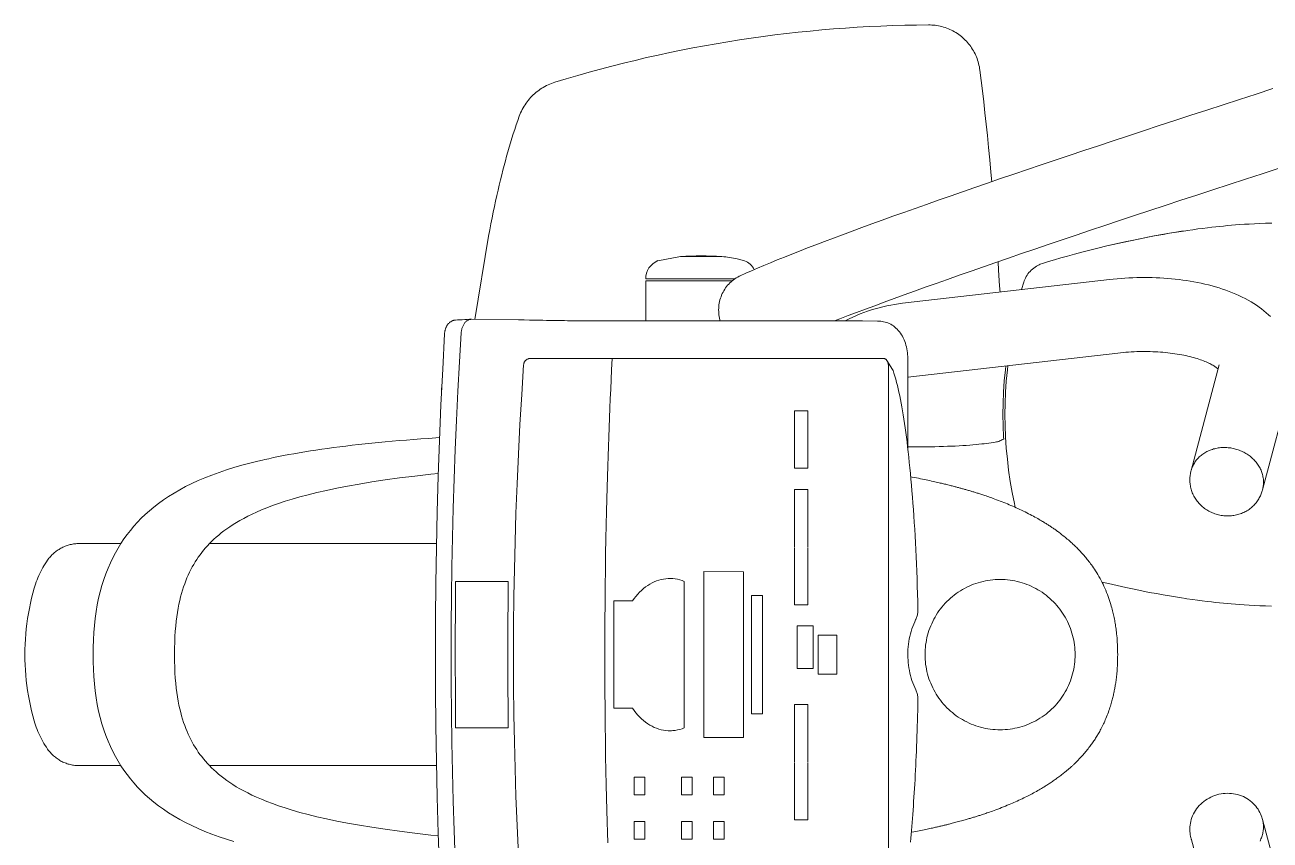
# Model space of a CAD drawing. Header units: centimetres. Extents: x 118932 to 154602, y -32682 to -23521.
# Drawn here: x 129156.2 to 129223.6, y -28303.2 to -28259.2 of the extents above; entities that cross this region are included whole.
import ezdxf

# ---------------------------------------------------------------- set-up
doc = ezdxf.new("R2010")
doc.units = ezdxf.units.CM
doc.header["$LTSCALE"] = 50
doc.header["$MEASUREMENT"] = 0
doc.layers.add('GEN_02_TF_Mobilya', color=7, linetype='Continuous', lineweight=5, true_color=0x745e3d)

# ---------------------------------------------------------------- blocks, each defined once
blk = doc.blocks.new('spor aletleri 6')
at = {"layer": 'GEN_02_TF_Mobilya'}
for p, q in [((-174.858, 21.489), (-175.259, 21.596)), ((-180.208, 20.502), (-175.4, 20.502)), ((-167.666, 18.215), (-167.579, 18.216)), ((-166.855, 15.61), (-167.165, 16.102)), ((-191.227, 14.762), (-191.25, 14.518)), ((-178.912, -3.912), (-178.906, -3.911))]:
    blk.add_line(p, q, dxfattribs=at)
at = {"layer": 'GEN_02_TF_Mobilya', "flags": 128}
for points in [[(-146.29, 30.788), (-147.197, 30.496), (-148.096, 30.206), (-148.986, 29.918), (-149.865, 29.632), (-150.735, 29.349), (-151.594, 29.068), (-152.443, 28.79), (-153.28, 28.515), (-154.107, 28.242), (-154.923, 27.972), (-155.727, 27.705), (-156.519, 27.441), (-157.299, 27.18), (-158.067, 26.922), (-158.822, 26.667), (-159.565, 26.416), (-160.295, 26.168), (-161.012, 25.923), (-161.715, 25.682), (-162.404, 25.445), (-163.08, 25.211), (-163.742, 24.981), (-164.39, 24.755), (-165.024, 24.532), (-165.643, 24.313), (-166.247, 24.099), (-166.836, 23.888), (-167.411, 23.681), (-167.97, 23.479), (-168.514, 23.28), (-169.043, 23.086), (-169.556, 22.896), (-170.054, 22.71), (-170.536, 22.529), (-171.002, 22.352), (-171.452, 22.179), (-171.887, 22.011), (-172.305, 21.846), (-172.708, 21.686), (-173.094, 21.531), (-173.465, 21.379), (-173.82, 21.232), (-174.16, 21.088), (-174.485, 20.948), (-174.796, 20.812), (-175.092, 20.678), (-175.152, 20.65), (-175.23, 20.608), (-175.307, 20.563), (-175.381, 20.515), (-175.453, 20.463), (-175.523, 20.409), (-175.591, 20.351), (-175.656, 20.29), (-175.718, 20.226), (-175.777, 20.159), (-175.833, 20.09), (-175.886, 20.018), (-175.936, 19.944), (-175.983, 19.868), (-176.026, 19.789), (-176.066, 19.709), (-176.102, 19.627), (-176.135, 19.543), (-176.164, 19.457), (-176.19, 19.371), (-176.212, 19.283), (-176.229, 19.194), (-176.244, 19.105), (-176.254, 19.014), (-176.26, 18.924), (-176.263, 18.833), (-176.261, 18.742), (-176.256, 18.651), (-176.247, 18.56), (-176.234, 18.469), (-176.217, 18.379), (-176.196, 18.29), (-176.18, 18.231)], [(-164.919, 34.231), (-164.827, 34.23), (-164.734, 34.226), (-164.642, 34.219), (-164.551, 34.209), (-164.459, 34.196), (-164.369, 34.179), (-164.279, 34.16), (-164.189, 34.138), (-164.101, 34.113), (-164.013, 34.086), (-163.926, 34.055), (-163.841, 34.021), (-163.756, 33.985), (-163.673, 33.946), (-163.591, 33.904), (-163.511, 33.86), (-163.432, 33.813), (-163.355, 33.763), (-163.279, 33.711), (-163.205, 33.656), (-163.133, 33.599), (-163.063, 33.54), (-162.995, 33.478), (-162.929, 33.414), (-162.866, 33.348), (-162.804, 33.28), (-162.745, 33.21), (-162.688, 33.138), (-162.633, 33.064), (-162.581, 32.989), (-162.531, 32.911), (-162.484, 32.833), (-162.44, 32.752), (-162.398, 32.67), (-162.359, 32.587), (-162.323, 32.502), (-162.289, 32.417), (-162.258, 32.33), (-162.231, 32.242), (-162.206, 32.153), (-162.184, 32.063), (-162.165, 31.973), (-162.149, 31.882), (-162.136, 31.791), (-162.067, 31.236), (-161.998, 30.667), (-161.931, 30.083), (-161.864, 29.486), (-161.797, 28.874), (-161.732, 28.246), (-161.667, 27.602), (-161.603, 26.942), (-161.54, 26.265), (-161.494, 25.758)], [(-185.115, 31.132), (-185.209, 31.102), (-185.302, 31.068), (-185.393, 31.032), (-185.483, 30.992), (-185.572, 30.95), (-185.659, 30.904), (-185.745, 30.856), (-185.829, 30.805), (-185.911, 30.751), (-185.991, 30.695), (-186.07, 30.636), (-186.147, 30.574), (-186.221, 30.51), (-186.294, 30.444), (-186.364, 30.375), (-186.432, 30.304), (-186.497, 30.23), (-186.56, 30.155), (-186.621, 30.078), (-186.679, 29.998), (-186.734, 29.917), (-186.786, 29.834), (-186.836, 29.749), (-186.883, 29.663), (-186.928, 29.575), (-186.969, 29.485), (-187.007, 29.395), (-187.043, 29.303), (-187.128, 29.065), (-187.211, 28.827), (-187.291, 28.586), (-187.37, 28.345), (-187.446, 28.103), (-187.52, 27.86), (-187.592, 27.619), (-187.662, 27.377), (-187.73, 27.134), (-187.796, 26.89), (-187.863, 26.64), (-187.929, 26.385), (-187.995, 26.122), (-188.062, 25.852), (-188.128, 25.575), (-188.193, 25.293), (-188.258, 25.006), (-188.323, 24.714), (-188.387, 24.416), (-188.45, 24.112), (-188.514, 23.801), (-188.577, 23.482), (-188.64, 23.156), (-188.702, 22.821), (-189.441, 18.32)], [(-145.956, 26.483), (-146.867, 26.189), (-147.767, 25.897), (-148.658, 25.608), (-149.537, 25.322), (-150.406, 25.038), (-151.264, 24.757), (-152.11, 24.478), (-152.944, 24.203), (-153.767, 23.93), (-154.577, 23.661), (-155.375, 23.395), (-156.16, 23.132), (-156.932, 22.873), (-157.69, 22.617), (-158.435, 22.364), (-159.166, 22.115), (-159.884, 21.87), (-160.587, 21.629), (-161.275, 21.392), (-161.949, 21.158), (-162.607, 20.929), (-163.251, 20.703), (-163.879, 20.482), (-164.491, 20.265), (-165.088, 20.053), (-165.668, 19.845), (-166.232, 19.642), (-166.779, 19.443), (-167.31, 19.249), (-167.824, 19.059), (-168.32, 18.875), (-168.8, 18.695), (-169.261, 18.52), (-169.705, 18.351), (-170.002, 18.237)], [(-159.887, 19.927), (-159.763, 20.33), (-159.741, 20.394), (-159.71, 20.473), (-159.673, 20.551), (-159.632, 20.628), (-159.586, 20.703), (-159.536, 20.776), (-159.481, 20.846), (-159.423, 20.913), (-159.36, 20.977), (-159.294, 21.037), (-159.224, 21.093), (-159.152, 21.145), (-159.078, 21.193), (-159.001, 21.235), (-158.923, 21.273), (-158.869, 21.296), (-158.744, 21.341), (-158.428, 21.438), (-158.097, 21.536), (-157.754, 21.636), (-157.395, 21.738), (-157.017, 21.842), (-156.619, 21.948), (-156.199, 22.057), (-155.753, 22.169), (-155.272, 22.285), (-155.184, 22.306), (-154.78, 22.399), (-154.294, 22.507), (-153.824, 22.607), (-153.389, 22.695), (-152.979, 22.775), (-152.592, 22.847), (-152.225, 22.913), (-151.877, 22.973), (-151.545, 23.027), (-151.227, 23.077), (-150.997, 23.112), (-151.881, 22.972), (-152.72, 22.824), (-153.566, 22.66), (-154.417, 22.48), (-155.184, 22.306)], [(-155.538, 4.122), (-155.184, 4.038), (-154.717, 3.93), (-154.248, 3.826), (-153.797, 3.731), (-153.374, 3.645), (-152.973, 3.567), (-152.594, 3.496), (-152.233, 3.432), (-151.888, 3.373), (-151.559, 3.319), (-151.242, 3.269), (-150.997, 3.232), (-150.938, 3.223), (-150.643, 3.181), (-150.362, 3.142), (-150.112, 3.11), (-149.848, 3.077), (-149.615, 3.049), (-149.394, 3.024), (-149.18, 3.001), (-148.969, 2.98), (-148.758, 2.96), (-148.542, 2.941), (-148.32, 2.922), (-148.087, 2.905), (-147.841, 2.888), (-147.579, 2.872), (-147.3, 2.857), (-147.004, 2.844), (-146.692, 2.833), (-146.365, 2.825)], [(-146.356, 23.518), (-146.683, 23.51), (-146.994, 23.5), (-147.29, 23.487), (-147.569, 23.472), (-147.83, 23.456), (-148.077, 23.44), (-148.309, 23.422), (-148.531, 23.404), (-148.747, 23.384), (-148.958, 23.364), (-149.168, 23.343), (-149.381, 23.32), (-149.601, 23.296), (-149.833, 23.268), (-150.098, 23.236), (-150.346, 23.203), (-150.627, 23.165), (-150.922, 23.123), (-150.997, 23.112)], [(-179.554, 21.491), (-178.324, 21.71), (-176.092, 21.71)], [(-161.046, 19.794), (-161.068, 20.139), (-161.123, 20.984), (-161.154, 21.433)], [(-175.531, 20.402), (-180.208, 20.402), (-180.208, 18.234)], [(-169.418, 18.238), (-169.391, 18.252), (-169.198, 18.349), (-169.004, 18.441), (-168.807, 18.529), (-168.608, 18.611), (-168.407, 18.689), (-168.205, 18.761), (-168, 18.829), (-167.795, 18.892), (-167.587, 18.95), (-167.379, 19.003), (-167.169, 19.05), (-166.958, 19.093), (-166.746, 19.13), (-166.533, 19.162), (-166.32, 19.19), (-155.131, 20.472), (-154.921, 20.495), (-154.711, 20.515), (-154.5, 20.532), (-154.29, 20.547), (-154.079, 20.559), (-153.868, 20.569), (-153.657, 20.576), (-153.446, 20.58), (-153.235, 20.581), (-153.025, 20.58), (-152.815, 20.576), (-152.606, 20.569), (-152.398, 20.56), (-152.19, 20.548), (-151.982, 20.533), (-151.776, 20.515), (-151.57, 20.495), (-151.365, 20.471), (-151.162, 20.445), (-150.959, 20.416), (-150.758, 20.384), (-150.558, 20.349), (-150.359, 20.311), (-150.162, 20.27), (-149.966, 20.226), (-149.772, 20.178), (-149.58, 20.128), (-149.39, 20.074), (-149.201, 20.017), (-149.015, 19.957), (-148.832, 19.893), (-148.65, 19.826), (-148.472, 19.756), (-148.296, 19.682), (-148.124, 19.605), (-147.956, 19.525), (-147.791, 19.441), (-147.63, 19.355), (-147.474, 19.265), (-147.323, 19.173), (-147.177, 19.078), (-147.036, 18.98), (-146.902, 18.882), (-146.773, 18.781), (-146.649, 18.677), (-146.53, 18.572), (-146.419, 18.468)], [(-145.326, 14.827), (-146.849, 9.114)], [(-190.497, 18.28), (-190.485, 18.281), (-190.502, 18.28), (-190.528, 18.277), (-190.554, 18.272), (-190.58, 18.267), (-190.605, 18.26), (-190.63, 18.252), (-190.655, 18.242), (-190.68, 18.232), (-190.705, 18.22), (-190.729, 18.207), (-190.752, 18.192), (-190.776, 18.176), (-190.798, 18.159), (-190.821, 18.141), (-190.842, 18.121), (-190.863, 18.099), (-190.884, 18.077), (-190.904, 18.053), (-190.923, 18.028), (-190.941, 18.001), (-190.958, 17.974), (-190.974, 17.945), (-190.989, 17.916), (-191.003, 17.885), (-191.016, 17.854), (-191.028, 17.823), (-191.039, 17.791), (-191.048, 17.759), (-191.056, 17.726), (-191.063, 17.693), (-191.07, 17.661), (-191.075, 17.628), (-191.079, 17.595), (-191.082, 17.562), (-191.083, 17.543), (-191.186, 15.63), (-191.277, 13.702), (-191.356, 11.773), (-191.423, 9.845), (-191.478, 7.916), (-191.521, 5.988), (-191.552, 4.06), (-191.57, 2.131), (-191.576, 0.203), (-191.57, -1.725), (-191.552, -3.654), (-191.521, -5.582), (-191.479, -7.51), (-191.424, -9.439), (-191.357, -11.367)], [(-167.554, 18.215), (-168.478, 18.24), (-168.501, 18.24), (-169.351, 18.238), (-170.148, 18.236), (-170.956, 18.235), (-171.774, 18.235), (-172.603, 18.233), (-173.442, 18.233), (-174.292, 18.233), (-175.152, 18.233), (-176.022, 18.233), (-176.903, 18.233), (-177.793, 18.233), (-178.693, 18.233), (-179.603, 18.233), (-180.523, 18.235), (-181.452, 18.235), (-182.39, 18.238), (-183.462, 18.24), (-183.591, 18.241), (-183.724, 18.241), (-183.861, 18.242), (-184.003, 18.243), (-184.147, 18.244), (-184.292, 18.245), (-184.439, 18.247), (-184.59, 18.249), (-184.745, 18.251), (-184.905, 18.253), (-185.062, 18.255), (-185.221, 18.258), (-185.388, 18.261), (-185.57, 18.264), (-185.773, 18.267), (-185.995, 18.271), (-186.236, 18.276), (-186.498, 18.281), (-186.783, 18.286), (-187.092, 18.292), (-189.626, 18.324), (-189.658, 18.322), (-189.689, 18.318), (-189.721, 18.312), (-189.752, 18.303), (-189.783, 18.291), (-189.813, 18.277), (-189.843, 18.261), (-189.872, 18.242), (-189.9, 18.221), (-189.927, 18.197), (-189.953, 18.172), (-189.979, 18.144), (-190.003, 18.114), (-190.025, 18.083), (-190.047, 18.049), (-190.067, 18.014), (-190.086, 17.978), (-190.103, 17.939), (-190.119, 17.9), (-190.133, 17.859), (-190.145, 17.818), (-190.156, 17.775), (-190.165, 17.732), (-190.172, 17.688), (-190.178, 17.643), (-190.181, 17.598), (-190.277, 16.02), (-190.363, 14.441), (-190.44, 12.862), (-190.508, 11.281), (-190.567, 9.699), (-190.616, 8.117), (-190.657, 6.535), (-190.689, 4.952), (-190.711, 3.369), (-190.725, 1.786), (-190.729, 0.202), (-190.725, -1.381), (-190.711, -2.964), (-190.689, -4.547), (-190.657, -6.13), (-190.617, -7.712), (-190.567, -9.295), (-190.508, -10.876)], [(-189.661, 18.322), (-189.724, 18.322), (-189.743, 18.321), (-189.858, 18.316), (-189.993, 18.308), (-190.125, 18.301), (-190.253, 18.294), (-190.377, 18.287), (-190.485, 18.281)], [(-166.038, 11.369), (-166.038, 16.219), (-166.039, 16.31), (-166.045, 16.414), (-166.054, 16.518), (-166.068, 16.622), (-166.085, 16.726), (-166.107, 16.828), (-166.134, 16.929), (-166.164, 17.028), (-166.198, 17.126), (-166.237, 17.221), (-166.28, 17.313), (-166.327, 17.403), (-166.377, 17.489), (-166.432, 17.571), (-166.489, 17.648), (-166.55, 17.721), (-166.613, 17.789), (-166.679, 17.852), (-166.746, 17.91), (-166.816, 17.963), (-166.887, 18.011), (-166.96, 18.053), (-167.034, 18.091), (-167.11, 18.124), (-167.186, 18.151), (-167.263, 18.174), (-167.341, 18.192), (-167.419, 18.205), (-167.497, 18.213), (-167.554, 18.215), (-167.579, 18.216), (-168.501, 18.24)], [(-181.916, 16.202), (-167.331, 16.202), (-167.314, 16.201), (-167.298, 16.198), (-167.282, 16.194), (-167.266, 16.188), (-167.25, 16.18), (-167.235, 16.171), (-167.22, 16.16), (-167.205, 16.148), (-167.191, 16.134), (-167.178, 16.119), (-167.165, 16.102), (-167.153, 16.084), (-167.142, 16.065), (-167.132, 16.045), (-167.122, 16.024), (-167.114, 16.002), (-167.106, 15.978), (-167.099, 15.955), (-167.094, 15.93), (-167.089, 15.905), (-167.085, 15.88), (-167.083, 15.854), (-167.081, 15.828), (-167.08, 15.802), (-167.08, 15.585), (-167.08, 15.264), (-167.081, -15.398)], [(-187.094, -10.63), (-187.166, -9.035), (-187.225, -7.47), (-187.272, -5.944), (-187.307, -4.503), (-187.332, -3.049), (-187.349, -1.474), (-187.356, 0.14), (-187.35, 1.759), (-187.334, 3.348), (-187.308, 4.826), (-187.273, 6.296), (-187.225, 7.851), (-187.165, 9.438), (-187.094, 11.037), (-187.01, 12.646), (-186.914, 14.254), (-186.807, 15.867), (-186.804, 15.894), (-186.8, 15.92), (-186.793, 15.946), (-186.785, 15.972), (-186.775, 15.997), (-186.763, 16.02), (-186.75, 16.043), (-186.735, 16.065), (-186.718, 16.086), (-186.7, 16.105), (-186.681, 16.123), (-186.661, 16.139), (-186.64, 16.153), (-186.618, 16.166), (-186.595, 16.177), (-186.571, 16.186), (-186.547, 16.193), (-186.522, 16.198), (-186.497, 16.201), (-186.472, 16.202), (-181.916, 16.202)], [(-182.259, -9.976), (-182.276, -9.416), (-182.293, -8.828), (-182.31, -8.204), (-182.327, -7.537), (-182.343, -6.828), (-182.358, -6.075), (-182.373, -5.283), (-182.386, -4.454), (-182.397, -3.591), (-182.406, -2.698), (-182.413, -1.779), (-182.417, -0.841), (-182.417, 0.111), (-182.417, 1.072), (-182.413, 2.032), (-182.407, 2.979), (-182.398, 3.903), (-182.386, 4.793), (-182.373, 5.645), (-182.359, 6.455), (-182.343, 7.22), (-182.326, 7.939), (-182.31, 8.611), (-182.293, 9.238), (-182.276, 9.828), (-182.259, 10.387), (-182.241, 10.925), (-182.223, 11.447), (-182.205, 11.962), (-182.186, 12.477), (-182.166, 12.994), (-182.144, 13.512), (-182.123, 14.032), (-182.1, 14.551), (-182.076, 15.07), (-182.052, 15.587), (-182.022, 16.202)], [(-166.038, 15.192), (-166, 15.198), (-165.864, 15.216), (-154.676, 16.498), (-154.531, 16.514), (-154.385, 16.528), (-154.239, 16.541), (-154.092, 16.551), (-153.946, 16.561), (-153.799, 16.568), (-153.653, 16.574), (-153.508, 16.578), (-153.363, 16.58), (-153.218, 16.581), (-153.074, 16.58), (-152.931, 16.578), (-152.79, 16.573), (-152.65, 16.568), (-152.51, 16.56), (-152.373, 16.551), (-152.237, 16.54), (-152.103, 16.528), (-151.97, 16.515), (-151.84, 16.5), (-151.712, 16.483), (-151.586, 16.465), (-151.463, 16.446), (-151.342, 16.426), (-151.224, 16.404), (-151.108, 16.381), (-150.996, 16.358), (-150.886, 16.333), (-150.78, 16.307), (-150.676, 16.28), (-150.576, 16.253), (-150.479, 16.225), (-150.385, 16.196), (-150.295, 16.167), (-150.208, 16.137), (-150.125, 16.107), (-150.045, 16.077), (-149.969, 16.047), (-149.897, 16.016), (-149.828, 15.986), (-149.763, 15.956), (-149.701, 15.926), (-149.643, 15.896), (-149.589, 15.867), (-149.538, 15.839), (-149.491, 15.811), (-149.447, 15.783), (-149.407, 15.757), (-149.37, 15.732), (-149.336, 15.708), (-149.306, 15.685), (-149.278, 15.663), (-149.254, 15.642), (-149.249, 15.638)], [(-165.894, -9.926), (-165.874, -9.721), (-165.856, -9.513), (-165.837, -9.302), (-165.819, -9.088), (-165.801, -8.871), (-165.783, -8.652), (-165.766, -8.429), (-165.749, -8.204), (-165.733, -7.975), (-165.717, -7.744), (-165.701, -7.51), (-165.686, -7.273), (-165.671, -7.034), (-165.657, -6.791), (-165.643, -6.546), (-165.629, -6.298), (-165.616, -6.047), (-165.603, -5.793), (-165.591, -5.536), (-165.579, -5.277), (-165.568, -5.015), (-165.557, -4.75), (-165.547, -4.482), (-165.537, -4.211), (-165.528, -3.938), (-165.519, -3.662), (-165.511, -3.383), (-165.503, -3.101), (-165.496, -2.817), (-165.489, -2.53), (-165.484, -2.255), (-165.483, -2.217), (-165.485, -2.164), (-165.489, -2.111), (-165.494, -2.058), (-165.502, -2.005), (-165.512, -1.953), (-165.524, -1.902), (-165.538, -1.852), (-165.555, -1.803), (-165.573, -1.755), (-165.593, -1.708), (-165.66, -1.569), (-165.713, -1.447), (-165.763, -1.321), (-165.809, -1.193), (-165.85, -1.062), (-165.888, -0.928), (-165.921, -0.792), (-165.95, -0.654), (-165.975, -0.515), (-165.995, -0.374), (-166.011, -0.232), (-166.022, -0.089), (-166.029, 0.055), (-166.031, 0.199), (-166.029, 0.343), (-166.023, 0.486), (-166.011, 0.629), (-165.996, 0.771), (-165.976, 0.912), (-165.951, 1.052), (-165.922, 1.19), (-165.889, 1.326), (-165.852, 1.46), (-165.811, 1.591), (-165.765, 1.72), (-165.715, 1.845), (-165.662, 1.968), (-165.611, 2.074), (-165.595, 2.107), (-165.575, 2.154), (-165.557, 2.202), (-165.541, 2.251), (-165.527, 2.301), (-165.514, 2.353), (-165.504, 2.405), (-165.497, 2.457), (-165.491, 2.51), (-165.487, 2.563), (-165.486, 2.617), (-165.486, 2.656), (-165.495, 3.065), (-165.507, 3.485), (-165.519, 3.898), (-165.533, 4.306), (-165.548, 4.707), (-165.564, 5.102), (-165.581, 5.491), (-165.6, 5.874), (-165.619, 6.251), (-165.64, 6.622), (-165.661, 6.987), (-165.683, 7.346), (-165.706, 7.698), (-165.73, 8.044), (-165.755, 8.385), (-165.781, 8.719), (-165.808, 9.046), (-165.835, 9.368), (-165.863, 9.683), (-165.892, 9.992), (-165.921, 10.294), (-165.951, 10.589), (-165.982, 10.877), (-166.013, 11.157), (-166.045, 11.43), (-166.077, 11.696), (-166.11, 11.955), (-166.143, 12.208), (-166.177, 12.454), (-166.212, 12.693), (-166.247, 12.927), (-166.283, 13.153), (-166.319, 13.374), (-166.356, 13.588), (-166.394, 13.795), (-166.432, 13.996), (-166.471, 14.191), (-166.511, 14.381), (-166.552, 14.564), (-166.594, 14.743), (-166.638, 14.916), (-166.684, 15.084), (-166.731, 15.246), (-166.781, 15.403), (-166.834, 15.555), (-166.855, 15.61)], [(-166.038, 11.43), (-165.536, 11.43), (-165.318, 11.43), (-165.054, 11.432), (-164.803, 11.435), (-164.563, 11.439), (-164.332, 11.444), (-164.108, 11.45), (-163.889, 11.458), (-163.675, 11.466), (-163.466, 11.475), (-163.261, 11.486), (-163.063, 11.498), (-162.871, 11.51), (-162.686, 11.524), (-162.51, 11.538), (-162.343, 11.553), (-162.185, 11.568), (-162.037, 11.584), (-161.899, 11.599), (-161.769, 11.615), (-161.646, 11.631), (-161.529, 11.647), (-161.414, 11.664), (-161.304, 11.681), (-161.242, 11.693), (-161.181, 11.708), (-161.12, 11.726), (-161.061, 11.749), (-161.003, 11.774), (-160.946, 11.803), (-160.891, 11.834), (-160.848, 11.862), (-160.854, 11.956), (-160.878, 12.563), (-160.886, 13.171), (-160.878, 13.78), (-160.854, 14.387), (-160.814, 14.994), (-160.759, 15.6), (-160.735, 15.803)], [(-160.224, 8.161), (-160.272, 8.37), (-160.39, 8.965), (-160.493, 9.562), (-160.58, 10.161), (-160.651, 10.761), (-160.707, 11.362), (-160.746, 11.965), (-160.77, 12.568), (-160.778, 13.172), (-160.77, 13.775), (-160.746, 14.379), (-160.707, 14.981), (-160.651, 15.583), (-160.624, 15.816)], [(-149.191, 15.857), (-150.714, 10.144), (-150.72, 10.123), (-150.732, 10.072), (-150.743, 10.019), (-150.754, 9.964), (-150.762, 9.908), (-150.77, 9.85), (-150.775, 9.791), (-150.779, 9.731), (-150.781, 9.67), (-150.781, 9.607), (-150.779, 9.544), (-150.776, 9.5), (-150.772, 9.457), (-150.765, 9.393), (-150.755, 9.33), (-150.743, 9.266), (-150.729, 9.203), (-150.712, 9.14), (-150.693, 9.077), (-150.672, 9.014), (-150.649, 8.952), (-150.623, 8.891), (-150.595, 8.83), (-150.564, 8.771), (-150.531, 8.712), (-150.497, 8.654), (-150.46, 8.597), (-150.421, 8.541), (-150.379, 8.487), (-150.336, 8.434), (-150.291, 8.382), (-150.245, 8.332), (-150.196, 8.284), (-150.145, 8.237), (-150.093, 8.191), (-150.04, 8.148), (-149.984, 8.106), (-149.927, 8.065), (-149.869, 8.027), (-149.81, 7.991), (-149.749, 7.956), (-149.687, 7.924), (-149.624, 7.894), (-149.56, 7.865), (-149.495, 7.839), (-149.429, 7.815), (-149.362, 7.793), (-149.295, 7.773), (-149.227, 7.756), (-149.158, 7.74), (-149.089, 7.727), (-149.02, 7.716), (-148.951, 7.708), (-148.881, 7.702), (-148.811, 7.698), (-148.741, 7.696), (-148.671, 7.697), (-148.602, 7.7), (-148.532, 7.705), (-148.463, 7.713), (-148.395, 7.723), (-148.326, 7.735), (-148.259, 7.75), (-148.192, 7.767), (-148.126, 7.786), (-148.061, 7.807), (-147.997, 7.83), (-147.933, 7.856), (-147.871, 7.884), (-147.81, 7.914), (-147.75, 7.945), (-147.692, 7.979), (-147.635, 8.015), (-147.58, 8.053), (-147.526, 8.092), (-147.474, 8.133), (-147.423, 8.176), (-147.375, 8.22), (-147.328, 8.266), (-147.283, 8.314), (-147.24, 8.362), (-147.199, 8.412), (-147.16, 8.463), (-147.123, 8.515), (-147.088, 8.567), (-147.055, 8.62), (-147.025, 8.674), (-146.996, 8.727), (-146.97, 8.781), (-146.946, 8.835), (-146.924, 8.888), (-146.903, 8.941), (-146.885, 8.993), (-146.869, 9.044), (-146.854, 9.094), (-146.849, 9.114), (-146.84, 9.149), (-146.827, 9.208), (-146.817, 9.267), (-146.808, 9.327), (-146.802, 9.387), (-146.799, 9.447), (-146.797, 9.508), (-146.798, 9.568), (-146.802, 9.629), (-146.807, 9.689), (-146.815, 9.749), (-146.826, 9.809), (-146.838, 9.869), (-146.853, 9.929), (-146.87, 9.988), (-146.889, 10.046), (-146.911, 10.105), (-146.934, 10.162), (-146.96, 10.219), (-146.988, 10.276), (-147.018, 10.331), (-147.05, 10.386), (-147.084, 10.44), (-147.12, 10.493), (-147.158, 10.545), (-147.198, 10.596), (-147.24, 10.646), (-147.283, 10.695), (-147.328, 10.742), (-147.375, 10.788), (-147.424, 10.833), (-147.474, 10.876), (-147.525, 10.918), (-147.578, 10.958), (-147.633, 10.997), (-147.689, 11.034), (-147.746, 11.07), (-147.804, 11.104), (-147.864, 11.136), (-147.924, 11.167), (-147.985, 11.195), (-148.048, 11.222), (-148.111, 11.247), (-148.175, 11.271), (-148.24, 11.292), (-148.305, 11.311), (-148.371, 11.328), (-148.438, 11.344), (-148.504, 11.357), (-148.572, 11.369), (-148.639, 11.378), (-148.706, 11.385), (-148.774, 11.391), (-148.842, 11.394), (-148.909, 11.395), (-148.977, 11.394), (-149.044, 11.391), (-149.111, 11.386), (-149.177, 11.379), (-149.243, 11.37), (-149.309, 11.359), (-149.374, 11.346), (-149.438, 11.331), (-149.501, 11.314), (-149.564, 11.295), (-149.626, 11.274), (-149.686, 11.251), (-149.746, 11.226), (-149.805, 11.2), (-149.862, 11.171), (-149.918, 11.141), (-149.973, 11.109), (-150.026, 11.076), (-150.078, 11.04), (-150.129, 11.003), (-150.178, 10.965), (-150.225, 10.924), (-150.27, 10.883), (-150.314, 10.84), (-150.356, 10.795), (-150.396, 10.749), (-150.435, 10.702), (-150.471, 10.654), (-150.506, 10.604), (-150.538, 10.553), (-150.569, 10.501), (-150.598, 10.448), (-150.624, 10.393), (-150.648, 10.338), (-150.67, 10.282), (-150.69, 10.225), (-150.708, 10.168), (-150.714, 10.144)], [(-171.435, 10.271), (-171.435, 13.371), (-172.161, 13.371), (-172.161, 10.271), (-171.435, 10.271)], [(-191.35, 11.929), (-191.554, 11.916), (-191.96, 11.887), (-192.361, 11.858), (-192.757, 11.828), (-193.148, 11.797), (-193.534, 11.766), (-193.915, 11.733), (-194.29, 11.699), (-194.66, 11.664), (-195.024, 11.628), (-195.382, 11.591), (-195.734, 11.553), (-196.081, 11.514), (-196.422, 11.473), (-196.756, 11.432), (-197.085, 11.39), (-197.408, 11.346), (-197.725, 11.302), (-198.036, 11.256), (-198.342, 11.209), (-198.643, 11.161), (-198.938, 11.112), (-199.228, 11.061), (-199.512, 11.009), (-199.79, 10.956), (-200.062, 10.902), (-200.328, 10.847), (-200.587, 10.791), (-200.806, 10.742), (-200.921, 10.716), (-201.175, 10.657), (-201.617, 10.547), (-202.049, 10.431), (-202.471, 10.309), (-202.881, 10.181), (-203.28, 10.047), (-203.666, 9.906), (-204.04, 9.759), (-204.402, 9.605), (-204.75, 9.445), (-205.085, 9.279), (-205.407, 9.107), (-205.714, 8.93), (-206.007, 8.748), (-206.287, 8.561), (-206.552, 8.37), (-206.803, 8.175), (-207.042, 7.977), (-207.268, 7.775), (-207.484, 7.568), (-207.69, 7.356), (-207.886, 7.139), (-208.074, 6.915), (-208.253, 6.686), (-208.423, 6.452), (-208.585, 6.211), (-208.738, 5.963), (-208.884, 5.707), (-209.024, 5.441), (-209.157, 5.164), (-209.283, 4.875), (-209.402, 4.573), (-209.512, 4.26), (-209.614, 3.936), (-209.706, 3.6), (-209.789, 3.255), (-209.861, 2.899), (-209.924, 2.535), (-209.977, 2.162), (-210.019, 1.781), (-210.052, 1.392), (-210.075, 0.997), (-210.088, 0.595), (-210.092, 0.202), (-210.088, -0.191), (-210.075, -0.593), (-210.052, -0.989), (-210.019, -1.378), (-209.977, -1.759), (-209.924, -2.131), (-209.861, -2.496), (-209.789, -2.851), (-209.706, -3.196), (-209.614, -3.532), (-209.512, -3.856), (-209.401, -4.169), (-209.283, -4.471), (-209.157, -4.76), (-209.024, -5.037), (-208.884, -5.303), (-208.738, -5.559), (-208.584, -5.807), (-208.423, -6.048), (-208.253, -6.282), (-208.074, -6.511), (-207.886, -6.734), (-207.69, -6.952), (-207.484, -7.164), (-207.268, -7.37), (-207.042, -7.573), (-206.803, -7.771), (-206.552, -7.965), (-206.287, -8.156), (-206.007, -8.343), (-205.714, -8.526), (-205.407, -8.703), (-205.085, -8.875), (-204.75, -9.041), (-204.402, -9.201), (-204.04, -9.355), (-203.666, -9.502), (-203.279, -9.642), (-202.881, -9.777), (-202.471, -9.905)], [(-191.418, 9.997), (-191.824, 9.954), (-192.699, 9.851), (-193.522, 9.747), (-194.293, 9.64), (-195.016, 9.532), (-195.693, 9.421), (-196.326, 9.308), (-196.918, 9.194), (-197.47, 9.078), (-197.984, 8.961), (-198.463, 8.844), (-198.908, 8.725), (-199.321, 8.607), (-199.705, 8.489), (-200.062, 8.371), (-200.393, 8.253), (-200.698, 8.137), (-200.98, 8.023), (-201.245, 7.908), (-201.492, 7.794), (-201.725, 7.68), (-201.943, 7.566), (-202.149, 7.453), (-202.342, 7.34), (-202.524, 7.228), (-202.696, 7.115), (-202.858, 7.003), (-203.012, 6.89), (-203.159, 6.777), (-203.298, 6.664), (-203.431, 6.55), (-203.558, 6.435), (-203.679, 6.319), (-203.795, 6.203), (-203.906, 6.085), (-204.013, 5.965), (-204.115, 5.844), (-204.213, 5.721), (-204.308, 5.596), (-204.399, 5.469), (-204.486, 5.34), (-204.57, 5.208), (-204.651, 5.074), (-204.729, 4.937), (-204.804, 4.796), (-204.876, 4.651), (-204.945, 4.502), (-205.012, 4.349), (-205.076, 4.192), (-205.137, 4.029), (-205.195, 3.861), (-205.251, 3.687), (-205.304, 3.507), (-205.355, 3.319), (-205.402, 3.124), (-205.447, 2.92), (-205.489, 2.707), (-205.527, 2.484), (-205.562, 2.25), (-205.594, 2.003), (-205.622, 1.743), (-205.645, 1.469), (-205.664, 1.18), (-205.678, 0.875), (-205.687, 0.548), (-205.69, 0.202), (-205.687, -0.144), (-205.678, -0.471), (-205.664, -0.777), (-205.645, -1.066), (-205.621, -1.341), (-205.593, -1.602), (-205.561, -1.851), (-205.526, -2.087), (-205.487, -2.31), (-205.445, -2.524), (-205.401, -2.727), (-205.353, -2.922), (-205.302, -3.109), (-205.249, -3.289), (-205.193, -3.462), (-205.135, -3.63), (-205.074, -3.791), (-205.011, -3.947), (-204.944, -4.099), (-204.876, -4.247), (-204.804, -4.39), (-204.73, -4.53), (-204.652, -4.667), (-204.572, -4.801), (-204.488, -4.932), (-204.401, -5.061), (-204.311, -5.188), (-204.217, -5.312), (-204.119, -5.435), (-204.017, -5.556), (-203.911, -5.675), (-203.8, -5.793), (-203.684, -5.91), (-203.563, -6.026), (-203.436, -6.141), (-203.303, -6.256), (-203.163, -6.37), (-203.016, -6.483), (-202.862, -6.596), (-202.699, -6.708), (-202.527, -6.821), (-202.345, -6.934), (-202.152, -7.047), (-201.947, -7.16), (-201.729, -7.274), (-201.497, -7.387), (-201.25, -7.501), (-200.986, -7.616), (-200.702, -7.731), (-200.395, -7.848), (-200.063, -7.966), (-199.705, -8.085), (-199.321, -8.203), (-198.908, -8.321), (-198.462, -8.439), (-197.983, -8.557), (-197.469, -8.674), (-196.917, -8.79), (-196.325, -8.904), (-195.692, -9.017), (-195.015, -9.127), (-194.292, -9.236), (-193.521, -9.343), (-192.7, -9.447), (-191.826, -9.549), (-191.419, -9.593)], [(-165.846, -9.401), (-165.814, -9.395), (-165.713, -9.376), (-165.612, -9.357), (-165.512, -9.337), (-165.414, -9.318), (-165.32, -9.299), (-165.23, -9.28), (-165.145, -9.263), (-165.064, -9.246), (-164.986, -9.229), (-164.912, -9.214), (-164.841, -9.198), (-164.772, -9.183), (-164.707, -9.169), (-164.645, -9.155), (-164.587, -9.142), (-164.531, -9.13), (-164.479, -9.118), (-164.43, -9.107), (-164.384, -9.096), (-164.338, -9.086), (-164.293, -9.075), (-164.248, -9.065), (-164.202, -9.054), (-164.156, -9.043), (-164.11, -9.032), (-164.064, -9.021), (-164.018, -9.01), (-163.973, -8.999), (-163.927, -8.988), (-163.882, -8.976), (-163.836, -8.965), (-163.788, -8.953), (-163.737, -8.94), (-163.683, -8.927), (-163.626, -8.912), (-163.564, -8.896), (-163.498, -8.879), (-163.429, -8.861), (-163.357, -8.842), (-163.285, -8.822), (-163.211, -8.802), (-163.138, -8.782), (-163.067, -8.762), (-162.997, -8.743), (-162.932, -8.724), (-162.872, -8.707), (-162.816, -8.691), (-162.763, -8.675), (-162.713, -8.661), (-162.665, -8.647), (-162.618, -8.632), (-162.57, -8.618), (-162.522, -8.604), (-162.474, -8.589), (-162.426, -8.574), (-162.378, -8.559), (-162.33, -8.544), (-162.282, -8.53), (-162.235, -8.514), (-162.187, -8.499), (-162.14, -8.484), (-162.091, -8.468), (-162.041, -8.452), (-161.989, -8.435), (-161.935, -8.417), (-161.877, -8.398), (-161.817, -8.377), (-161.752, -8.355), (-161.684, -8.332), (-161.611, -8.306), (-161.533, -8.279), (-161.45, -8.249), (-161.362, -8.217), (-161.267, -8.182), (-161.168, -8.145), (-161.064, -8.105), (-160.959, -8.064), (-160.854, -8.023), (-160.752, -7.982), (-160.654, -7.942), (-160.56, -7.903), (-160.469, -7.864), (-160.379, -7.826), (-160.291, -7.788), (-160.204, -7.749), (-160.117, -7.71), (-160.029, -7.669), (-159.939, -7.628), (-159.85, -7.585), (-159.763, -7.543), (-159.68, -7.503), (-159.605, -7.465), (-159.533, -7.429), (-159.46, -7.392), (-159.387, -7.354), (-159.312, -7.314), (-159.235, -7.273), (-159.158, -7.231), (-159.082, -7.189), (-159.008, -7.147), (-158.937, -7.107), (-158.872, -7.069), (-158.811, -7.033), (-158.754, -6.999), (-158.7, -6.967), (-158.65, -6.937), (-158.602, -6.907), (-158.555, -6.878), (-158.508, -6.848), (-158.459, -6.817), (-158.409, -6.785), (-158.36, -6.752), (-158.311, -6.72), (-158.262, -6.688), (-158.214, -6.655), (-158.166, -6.622), (-158.118, -6.589), (-158.069, -6.555), (-158.02, -6.52), (-157.969, -6.483), (-157.918, -6.446), (-157.865, -6.407), (-157.811, -6.366), (-157.756, -6.324), (-157.701, -6.282), (-157.652, -6.244), (-157.606, -6.207), (-157.563, -6.173), (-157.524, -6.141), (-157.487, -6.11), (-157.451, -6.081), (-157.415, -6.051), (-157.38, -6.021), (-157.344, -5.99), (-157.31, -5.96), (-157.277, -5.931), (-157.244, -5.903), (-157.213, -5.875), (-157.183, -5.847), (-157.153, -5.82), (-157.124, -5.794), (-157.095, -5.767), (-157.067, -5.74), (-157.037, -5.712), (-157.009, -5.685), (-156.98, -5.657), (-156.952, -5.63), (-156.925, -5.603), (-156.898, -5.577), (-156.87, -5.548), (-156.841, -5.519), (-156.81, -5.488), (-156.778, -5.455), (-156.745, -5.42), (-156.711, -5.383), (-156.675, -5.345), (-156.637, -5.304), (-156.598, -5.26), (-156.557, -5.214), (-156.514, -5.165), (-156.469, -5.112), (-156.423, -5.057), (-156.375, -5), (-156.328, -4.942), (-156.282, -4.883), (-156.236, -4.824), (-156.192, -4.766), (-156.151, -4.711), (-156.113, -4.659), (-156.078, -4.611), (-156.045, -4.564), (-156.011, -4.515), (-155.977, -4.465), (-155.943, -4.415), (-155.91, -4.363), (-155.877, -4.312), (-155.844, -4.261), (-155.813, -4.21), (-155.782, -4.159), (-155.751, -4.108), (-155.721, -4.055), (-155.69, -4.002), (-155.658, -3.945), (-155.625, -3.885), (-155.591, -3.821), (-155.556, -3.755), (-155.521, -3.686), (-155.487, -3.618), (-155.454, -3.547), (-155.42, -3.476), (-155.386, -3.402), (-155.352, -3.323), (-155.317, -3.242), (-155.283, -3.159), (-155.249, -3.075), (-155.217, -2.991), (-155.186, -2.907), (-155.157, -2.825), (-155.129, -2.744), (-155.103, -2.664), (-155.078, -2.586), (-155.055, -2.511), (-155.033, -2.438), (-155.013, -2.367), (-154.994, -2.299), (-154.977, -2.234), (-154.96, -2.17), (-154.945, -2.108), (-154.93, -2.048), (-154.916, -1.988), (-154.903, -1.928), (-154.89, -1.869), (-154.878, -1.81), (-154.866, -1.751), (-154.854, -1.691), (-154.843, -1.632), (-154.832, -1.572), (-154.822, -1.513), (-154.812, -1.454), (-154.802, -1.393), (-154.793, -1.331), (-154.783, -1.266), (-154.774, -1.198), (-154.765, -1.126), (-154.755, -1.05), (-154.746, -0.97), (-154.737, -0.886), (-154.729, -0.798), (-154.721, -0.707), (-154.714, -0.611), (-154.707, -0.51), (-154.701, -0.405), (-154.695, -0.295), (-154.691, -0.18), (-154.687, -0.058), (-154.685, 0.069), (-154.684, 0.202), (-154.685, 0.34), (-154.688, 0.476), (-154.692, 0.61), (-154.697, 0.742), (-154.704, 0.869), (-154.712, 0.992), (-154.721, 1.108), (-154.731, 1.218), (-154.741, 1.32), (-154.751, 1.414), (-154.761, 1.502), (-154.772, 1.585), (-154.783, 1.664), (-154.794, 1.741), (-154.806, 1.817), (-154.818, 1.893), (-154.831, 1.969), (-154.845, 2.046), (-154.859, 2.123), (-154.875, 2.199), (-154.891, 2.276), (-154.907, 2.351), (-154.924, 2.425), (-154.942, 2.5), (-154.961, 2.575), (-154.981, 2.653), (-155.003, 2.737), (-155.028, 2.824), (-155.056, 2.917), (-155.086, 3.015), (-155.119, 3.118), (-155.156, 3.226), (-155.196, 3.338), (-155.239, 3.452), (-155.285, 3.567), (-155.332, 3.681), (-155.38, 3.791), (-155.429, 3.898), (-155.478, 4.002), (-155.529, 4.105), (-155.583, 4.209), (-155.639, 4.314), (-155.698, 4.419), (-155.758, 4.523), (-155.82, 4.626), (-155.882, 4.724), (-155.941, 4.815), (-155.997, 4.899), (-156.05, 4.975), (-156.1, 5.046), (-156.148, 5.111), (-156.194, 5.172), (-156.238, 5.231), (-156.283, 5.288), (-156.327, 5.344), (-156.371, 5.399), (-156.415, 5.452), (-156.457, 5.502), (-156.498, 5.55), (-156.538, 5.596), (-156.578, 5.641), (-156.617, 5.685), (-156.656, 5.728), (-156.695, 5.771), (-156.736, 5.814), (-156.777, 5.856), (-156.818, 5.9), (-156.86, 5.942), (-156.9, 5.982), (-156.94, 6.021), (-156.979, 6.06), (-157.019, 6.098), (-157.06, 6.138), (-157.103, 6.178), (-157.148, 6.219), (-157.195, 6.262), (-157.245, 6.307), (-157.297, 6.353), (-157.352, 6.4), (-157.409, 6.449), (-157.467, 6.498), (-157.526, 6.546), (-157.585, 6.594), (-157.642, 6.64), (-157.698, 6.683), (-157.751, 6.725), (-157.801, 6.763), (-157.848, 6.798), (-157.893, 6.831), (-157.935, 6.862), (-157.976, 6.892), (-158.015, 6.92), (-158.053, 6.947), (-158.091, 6.974), (-158.13, 7.001), (-158.168, 7.027), (-158.206, 7.054), (-158.245, 7.08), (-158.284, 7.106), (-158.323, 7.132), (-158.362, 7.157), (-158.4, 7.182), (-158.439, 7.207), (-158.478, 7.233), (-158.518, 7.258), (-158.56, 7.285), (-158.605, 7.312), (-158.651, 7.341), (-158.701, 7.371), (-158.753, 7.403), (-158.81, 7.436), (-158.87, 7.472), (-158.935, 7.51), (-159.005, 7.549), (-159.078, 7.591), (-159.156, 7.634), (-159.237, 7.678), (-159.321, 7.723), (-159.409, 7.769), (-159.499, 7.816), (-159.592, 7.863), (-159.688, 7.91), (-159.786, 7.958), (-159.884, 8.005), (-159.981, 8.051), (-160.077, 8.095), (-160.172, 8.138), (-160.266, 8.18), (-160.36, 8.222), (-160.455, 8.262), (-160.549, 8.302), (-160.644, 8.342), (-160.741, 8.381), (-160.838, 8.42), (-160.936, 8.459), (-161.035, 8.498), (-161.133, 8.536), (-161.229, 8.572), (-161.322, 8.606), (-161.411, 8.638), (-161.495, 8.669), (-161.577, 8.698), (-161.654, 8.725), (-161.728, 8.751), (-161.799, 8.775), (-161.865, 8.797), (-161.926, 8.818), (-161.984, 8.837), (-162.038, 8.855), (-162.089, 8.871), (-162.138, 8.887), (-162.186, 8.903), (-162.233, 8.918), (-162.28, 8.933), (-162.328, 8.948), (-162.375, 8.962), (-162.423, 8.977), (-162.471, 8.992), (-162.518, 9.006), (-162.566, 9.021), (-162.614, 9.035), (-162.662, 9.049), (-162.71, 9.064), (-162.758, 9.078), (-162.805, 9.091), (-162.851, 9.105), (-162.897, 9.118), (-162.943, 9.131), (-162.987, 9.144), (-163.032, 9.156), (-163.076, 9.169), (-163.121, 9.181), (-163.165, 9.193), (-163.21, 9.206), (-163.255, 9.218), (-163.299, 9.23), (-163.342, 9.241), (-163.386, 9.253), (-163.431, 9.265), (-163.476, 9.277), (-163.524, 9.289), (-163.574, 9.302), (-163.628, 9.316), (-163.684, 9.33), (-163.743, 9.345), (-163.804, 9.361), (-163.864, 9.376), (-163.924, 9.39), (-163.982, 9.405), (-164.041, 9.419), (-164.099, 9.433), (-164.158, 9.447), (-164.218, 9.461), (-164.28, 9.476), (-164.345, 9.491), (-164.415, 9.507), (-164.491, 9.524), (-164.572, 9.543), (-164.659, 9.562), (-164.75, 9.582), (-164.845, 9.603), (-164.942, 9.624), (-165.041, 9.645), (-165.142, 9.666), (-165.245, 9.687), (-165.35, 9.708), (-165.458, 9.73), (-165.568, 9.752), (-165.681, 9.774), (-165.795, 9.796), (-165.875, 9.811)], [(-171.435, 6.024), (-171.435, 9.124), (-172.161, 9.124), (-172.161, 6.024)], [(-208.587, -5.798), (-210.843, -5.798), (-210.903, -5.797), (-210.963, -5.794), (-211.024, -5.79), (-211.084, -5.783), (-211.143, -5.776), (-211.203, -5.766), (-211.262, -5.754), (-211.321, -5.741), (-211.38, -5.726), (-211.438, -5.71), (-211.495, -5.692), (-211.552, -5.672), (-211.609, -5.65), (-211.665, -5.627), (-211.72, -5.602), (-211.774, -5.575), (-211.828, -5.547), (-211.881, -5.518), (-211.933, -5.486), (-211.984, -5.454), (-212.034, -5.42), (-212.083, -5.384), (-212.131, -5.347), (-212.178, -5.308), (-212.224, -5.269), (-212.269, -5.227), (-212.313, -5.185), (-212.356, -5.141), (-212.397, -5.096), (-212.437, -5.05), (-212.475, -5.003), (-212.513, -4.954), (-212.549, -4.905), (-212.617, -4.805), (-212.683, -4.704), (-212.747, -4.601), (-212.808, -4.497), (-212.867, -4.391), (-212.923, -4.283), (-212.977, -4.174), (-213.028, -4.064), (-213.076, -3.953), (-213.121, -3.841), (-213.164, -3.727), (-213.205, -3.612), (-213.242, -3.497), (-213.277, -3.38), (-213.351, -3.111), (-213.418, -2.841), (-213.48, -2.569), (-213.537, -2.295), (-213.587, -2.021), (-213.632, -1.745), (-213.67, -1.469), (-213.703, -1.191), (-213.73, -0.913), (-213.751, -0.635), (-213.765, -0.356), (-213.774, -0.077), (-213.777, 0.202), (-213.774, 0.482), (-213.765, 0.761), (-213.75, 1.04), (-213.73, 1.318), (-213.703, 1.596), (-213.67, 1.874), (-213.631, 2.15), (-213.587, 2.426), (-213.537, 2.7), (-213.48, 2.974), (-213.418, 3.246), (-213.35, 3.516), (-213.277, 3.785), (-213.242, 3.902), (-213.205, 4.017), (-213.164, 4.132), (-213.121, 4.245), (-213.076, 4.358), (-213.027, 4.469), (-212.976, 4.579), (-212.923, 4.688), (-212.867, 4.795), (-212.808, 4.901), (-212.747, 5.006), (-212.683, 5.109), (-212.617, 5.21), (-212.549, 5.31), (-212.513, 5.359), (-212.475, 5.408), (-212.437, 5.455), (-212.397, 5.501), (-212.355, 5.546), (-212.313, 5.59), (-212.269, 5.632), (-212.224, 5.673), (-212.178, 5.713), (-212.131, 5.752), (-212.083, 5.789), (-212.034, 5.824), (-211.984, 5.859), (-211.933, 5.891), (-211.881, 5.922), (-211.828, 5.952), (-211.774, 5.98), (-211.72, 6.007), (-211.664, 6.032), (-211.609, 6.055), (-211.552, 6.076), (-211.495, 6.096), (-211.438, 6.115), (-211.379, 6.131), (-211.321, 6.146), (-211.262, 6.159), (-211.203, 6.171), (-211.143, 6.18), (-211.083, 6.188), (-211.023, 6.194), (-210.963, 6.199), (-210.903, 6.202), (-210.843, 6.202), (-208.587, 6.202)], [(-203.796, 6.202), (-201.817, 6.202), (-191.516, 6.202)], [(-172.161, 5.999), (-172.161, 2.899), (-171.435, 2.899), (-171.435, 5.999)], [(-187.655, 0.202), (-187.655, -0.458), (-187.655, -1.117), (-187.655, -1.776), (-187.653, -2.434), (-187.652, -3.091), (-187.649, -3.748), (-187.674, -3.748), (-190.493, -3.748), (-190.496, -3.227), (-190.498, -2.714), (-190.5, -2.209), (-190.501, -1.711), (-190.501, -1.221), (-190.502, -0.739), (-190.502, -0.265), (-190.502, 0.202), (-190.502, 0.67), (-190.502, 1.144), (-190.502, 1.627), (-190.501, 2.117), (-190.5, 2.614), (-190.498, 3.119), (-190.496, 3.632), (-190.493, 4.153), (-187.674, 4.153), (-187.649, 4.152), (-187.651, 3.496), (-187.653, 2.838), (-187.655, 2.18), (-187.655, 1.522), (-187.655, 0.862), (-187.655, 0.202), (-187.681, 0.202)], [(-174.922, -4.281), (-174.922, 4.684), (-177.065, 4.685), (-177.065, -4.28), (-174.922, -4.28)], [(-173.898, -2.998), (-173.898, 3.402), (-174.486, 3.402), (-174.486, -2.998), (-173.898, -2.998)], [(-171.157, -0.551), (-171.157, 1.754), (-172.025, 1.754), (-172.025, -0.551), (-171.157, -0.551)], [(-169.87, -0.848), (-169.87, 1.252), (-170.873, 1.252), (-170.873, -0.848), (-169.87, -0.848)], [(-171.435, -5.595), (-171.435, -2.495), (-172.161, -2.495), (-172.161, -5.595)], [(-203.796, -5.798), (-201.838, -5.798), (-191.517, -5.798)], [(-172.161, -5.62), (-172.161, -8.72), (-171.435, -8.72), (-171.435, -5.62)], [(-180.246, -7.373), (-180.246, -6.423), (-180.834, -6.423), (-180.834, -7.373), (-180.246, -7.373)], [(-177.688, -7.373), (-177.688, -6.423), (-178.275, -6.423), (-178.275, -7.373), (-177.688, -7.373)], [(-175.959, -7.373), (-175.959, -6.423), (-176.547, -6.423), (-176.547, -7.373), (-175.959, -7.373)], [(-145.327, -14.423), (-146.849, -8.711), (-146.863, -8.66), (-146.89, -8.578), (-146.92, -8.494), (-146.956, -8.409), (-146.997, -8.324), (-147.043, -8.238), (-147.094, -8.154), (-147.151, -8.071), (-147.213, -7.991), (-147.281, -7.912), (-147.354, -7.837), (-147.432, -7.765), (-147.514, -7.698), (-147.602, -7.634), (-147.693, -7.576), (-147.788, -7.522), (-147.887, -7.473), (-147.989, -7.43), (-148.093, -7.393), (-148.2, -7.361), (-148.309, -7.335), (-148.42, -7.316), (-148.532, -7.302), (-148.644, -7.295), (-148.758, -7.293), (-148.871, -7.298), (-148.984, -7.308), (-149.097, -7.325), (-149.209, -7.348), (-149.319, -7.376), (-149.427, -7.411), (-149.534, -7.451), (-149.638, -7.497), (-149.74, -7.548), (-149.838, -7.604), (-149.933, -7.666), (-150.024, -7.732), (-150.111, -7.803), (-150.194, -7.878), (-150.272, -7.958), (-150.346, -8.041), (-150.414, -8.129), (-150.477, -8.219), (-150.534, -8.312), (-150.586, -8.408), (-150.631, -8.507), (-150.671, -8.606), (-150.704, -8.708), (-150.732, -8.81), (-150.753, -8.913), (-150.768, -9.016), (-150.776, -9.097), (-150.78, -9.174), (-150.781, -9.268), (-150.778, -9.359), (-150.77, -9.447), (-150.758, -9.533), (-150.744, -9.616), (-150.726, -9.695), (-150.714, -9.741), (-149.192, -15.454)], [(-146.849, -8.711), (-146.84, -8.746), (-146.827, -8.804), (-146.817, -8.864), (-146.808, -8.923), (-146.802, -8.983), (-146.799, -9.044), (-146.798, -9.104), (-146.799, -9.165), (-146.802, -9.226), (-146.808, -9.286), (-146.816, -9.346), (-146.826, -9.406), (-146.838, -9.466), (-146.853, -9.525), (-146.87, -9.584), (-146.89, -9.643), (-146.911, -9.701), (-146.935, -9.759), (-146.96, -9.816), (-146.988, -9.873)], [(-150.69, -9.822), (-150.708, -9.764), (-150.714, -9.741)], [(-180.246, -9.773), (-180.246, -8.823), (-180.834, -8.823), (-180.834, -9.773), (-180.246, -9.773)], [(-177.688, -9.773), (-177.688, -8.823), (-178.275, -8.823), (-178.275, -9.773), (-177.688, -9.773)], [(-175.959, -9.773), (-175.959, -8.823), (-176.547, -8.823), (-176.547, -9.773), (-175.959, -9.773)]]:
    blk.add_lwpolyline(points, dxfattribs=at)
for points in [[(-178.81, -3.911), (-178.743, -3.906), (-178.617, -3.892), (-178.491, -3.869), (-178.366, -3.838), (-178.242, -3.8), (-178.12, -3.753), (-178.12, 4.157), (-178.242, 4.204), (-178.366, 4.243), (-178.491, 4.273), (-178.616, 4.296), (-178.743, 4.31), (-178.81, 4.315), (-178.869, 4.317), (-178.996, 4.315), (-179.122, 4.305), (-179.249, 4.287), (-179.374, 4.261), (-179.498, 4.227), (-179.622, 4.185), (-179.743, 4.135), (-179.864, 4.077), (-179.982, 4.011), (-180.098, 3.938), (-180.212, 3.858), (-180.323, 3.77), (-180.431, 3.675), (-180.537, 3.573), (-180.639, 3.465), (-180.738, 3.35), (-180.833, 3.229), (-180.924, 3.102), (-181.924, 3.102), (-181.924, -2.698), (-180.924, -2.698), (-180.833, -2.825), (-180.738, -2.946), (-180.639, -3.061), (-180.537, -3.169), (-180.432, -3.271), (-180.323, -3.366), (-180.212, -3.453), (-180.098, -3.534), (-179.982, -3.607), (-179.864, -3.672), (-179.744, -3.73), (-179.622, -3.78), (-179.499, -3.822), (-179.374, -3.857), (-179.249, -3.883), (-179.123, -3.901), (-178.996, -3.911), (-178.87, -3.913)], [(-165.102, 0.202), (-165.1, 0.334), (-165.094, 0.465), (-165.083, 0.597), (-165.068, 0.729), (-165.049, 0.86), (-165.025, 0.991), (-164.997, 1.121), (-164.965, 1.249), (-164.929, 1.377), (-164.889, 1.503), (-164.844, 1.628), (-164.795, 1.752), (-164.743, 1.873), (-164.686, 1.993), (-164.626, 2.112), (-164.562, 2.228), (-164.494, 2.342), (-164.422, 2.453), (-164.347, 2.563), (-164.268, 2.67), (-164.185, 2.774), (-164.099, 2.875), (-164.01, 2.974), (-163.918, 3.07), (-163.823, 3.162), (-163.724, 3.252), (-163.623, 3.338), (-163.519, 3.421), (-163.412, 3.5), (-163.303, 3.576), (-163.191, 3.649), (-163.077, 3.717), (-162.961, 3.782), (-162.842, 3.843), (-162.722, 3.9), (-162.6, 3.953), (-162.476, 4.002), (-162.35, 4.047), (-162.223, 4.088), (-162.095, 4.125), (-161.966, 4.157), (-161.835, 4.185), (-161.704, 4.209), (-161.572, 4.229), (-161.439, 4.244), (-161.306, 4.255), (-161.173, 4.261), (-161.039, 4.263), (-160.905, 4.261), (-160.772, 4.254), (-160.639, 4.243), (-160.506, 4.227), (-160.374, 4.207), (-160.243, 4.183), (-160.112, 4.154), (-159.983, 4.121), (-159.855, 4.084), (-159.728, 4.043), (-159.602, 3.998), (-159.478, 3.948), (-159.356, 3.894), (-159.236, 3.837), (-159.117, 3.775), (-159.001, 3.71), (-158.887, 3.641), (-158.776, 3.568), (-158.667, 3.492), (-158.56, 3.412), (-158.456, 3.329), (-158.355, 3.242), (-158.257, 3.153), (-158.163, 3.06), (-158.071, 2.964), (-157.982, 2.865), (-157.897, 2.763), (-157.815, 2.659), (-157.737, 2.552), (-157.662, 2.443), (-157.591, 2.331), (-157.523, 2.218), (-157.459, 2.102), (-157.399, 1.984), (-157.343, 1.864), (-157.291, 1.743), (-157.243, 1.62), (-157.199, 1.495), (-157.159, 1.37), (-157.124, 1.243), (-157.092, 1.115), (-157.064, 0.986), (-157.041, 0.856), (-157.022, 0.725), (-157.007, 0.595), (-156.997, 0.464), (-156.99, 0.333), (-156.988, 0.202), (-156.99, 0.071), (-156.997, -0.06), (-157.007, -0.191), (-157.022, -0.322), (-157.041, -0.452), (-157.064, -0.582), (-157.092, -0.711), (-157.124, -0.839), (-157.159, -0.966), (-157.199, -1.092), (-157.243, -1.216), (-157.291, -1.339), (-157.344, -1.461), (-157.4, -1.58), (-157.459, -1.698), (-157.523, -1.814), (-157.591, -1.928), (-157.662, -2.039), (-157.737, -2.149), (-157.815, -2.255), (-157.897, -2.36), (-157.982, -2.461), (-158.071, -2.56), (-158.163, -2.656), (-158.258, -2.749), (-158.356, -2.839), (-158.456, -2.925), (-158.56, -3.009), (-158.667, -3.088), (-158.776, -3.165), (-158.887, -3.237), (-159.001, -3.306), (-159.118, -3.372), (-159.236, -3.433), (-159.356, -3.491), (-159.478, -3.544), (-159.602, -3.594), (-159.728, -3.639), (-159.855, -3.681), (-159.983, -3.718), (-160.112, -3.751), (-160.243, -3.779), (-160.374, -3.804), (-160.506, -3.823), (-160.639, -3.839), (-160.772, -3.85), (-160.906, -3.857), (-161.039, -3.859), (-161.173, -3.857), (-161.306, -3.851), (-161.439, -3.84), (-161.572, -3.825), (-161.704, -3.806), (-161.835, -3.782), (-161.966, -3.754), (-162.095, -3.721), (-162.223, -3.684), (-162.35, -3.644), (-162.476, -3.599), (-162.6, -3.55), (-162.722, -3.496), (-162.843, -3.439), (-162.961, -3.378), (-163.077, -3.313), (-163.191, -3.245), (-163.303, -3.172), (-163.412, -3.097), (-163.519, -3.017), (-163.623, -2.934), (-163.725, -2.848), (-163.823, -2.759), (-163.918, -2.666), (-164.01, -2.57), (-164.1, -2.472), (-164.185, -2.37), (-164.268, -2.266), (-164.347, -2.159), (-164.422, -2.05), (-164.494, -1.938), (-164.562, -1.824), (-164.626, -1.708), (-164.686, -1.59), (-164.743, -1.47), (-164.796, -1.348), (-164.844, -1.224), (-164.889, -1.1), (-164.929, -0.973), (-164.965, -0.846), (-164.997, -0.717), (-165.025, -0.587), (-165.049, -0.456), (-165.068, -0.325), (-165.083, -0.194), (-165.094, -0.062), (-165.1, 0.07)]]:
    blk.add_lwpolyline(points, close=True, dxfattribs=at)
at = {"layer": 'GEN_02_TF_Mobilya'}
for centre, radius, start, end in [((-164.516, -35.768), 70, 90.32979, 107.11414), ((-177.208, 6.952), 14.8, 85.67531, 94.32339), ((-176.62, 14.73), 7, 78.79128, 85.67531), ((-179.133, 20.502), 1.075, 113.06125, 179.99935), ((-175.283, 20.502), 1.075, 28.33544, 66.7064)]:
    blk.add_arc(centre, radius, start, end, dxfattribs=at)
blk = doc.blocks.new('c blok level -1 tefriş')
blk.add_blockref('spor aletleri 6', (-216.634, 247.37, -0.003))

msp = doc.modelspace()

# ---------------------------------------------------------------- block references
msp.add_blockref('c blok level -1 tefriş', (129586.651, -28540.795, 0.003))

doc.saveas('drawing.dxf')
